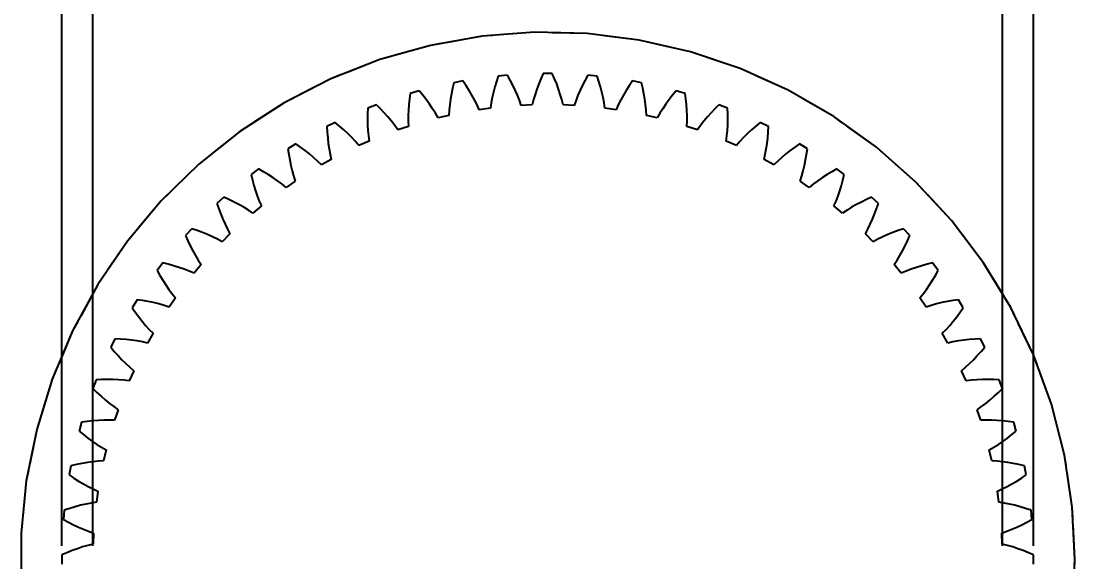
# Model space of a CAD drawing. Header units: millimetres. Extents: x -20 to 116, y -41 to 51.
# Drawn here: x -19.1 to 19.12, y -0.08 to 19.53 of the extents above; entities that cross this region are included whole.
import ezdxf

# ---------------------------------------------------------------- set-up
doc = ezdxf.new("R2010")
doc.units = ezdxf.units.MM
doc.linetypes.add('DASHED', pattern=[1.524, 1.27, -0.254])
for name, color, linetype in [('DIMS', 3, 'CONTINUOUS'), ('HIDDEN', 8, 'DASHED'), ('VISIBLE', 7, 'CONTINUOUS')]:
    doc.layers.add(name, color=color, linetype=linetype)
doc.styles.add('OpenSansCondensed-Light', font='OpenSansCondensed-Light.ttf')
doc.dimstyles.new('EZDXF', dxfattribs={"dimtxt": 0.25, "dimasz": 0.175, "dimexe": 0.375, "dimexo": 0.125, "dimgap": 0.1, "dimtad": 1, "dimlfac": 100, "dimzin": 12, "dimdsep": 46, "dimtxsty": 'OpenSansCondensed-Light', "dimblk": 'ARCHTICK', "dimcen": 2.5, "dimazin": 3, "dimtfac": 0.5, "dimtmove": 2, "dimatfit": 3})

# ---------------------------------------------------------------- blocks, each defined once
blk = doc.blocks.new('_ARCHTICK')
at = {"color": 0, "linetype": 'BYBLOCK', "const_width": 0.15}
blk.add_lwpolyline([(-0.5, -0.5), (0.5, 0.5)], dxfattribs=at)

msp = doc.modelspace()

# ---------------------------------------------------------------- linework, layer by layer
at = {"layer": 'HIDDEN'}
for points in [[(19.125, 0), (19.02996, 1.90424), (18.7458, 3.78954), (18.27533, 5.63719), (17.62323, 7.42882), (16.79599, 9.14661), (15.80182, 10.7735), (14.6506, 12.29331), (13.35378, 13.69095), (11.92424, 14.95253), (10.3762, 16.0655), (8.72503, 17.0188), (6.98715, 17.80296), (5.17982, 18.41019), (3.32102, 18.83445), (1.42921, 19.07152), (-0.4768, 19.11906), (-2.37807, 18.97657), (-4.25571, 18.6455), (-6.09106, 18.12911), (-7.86587, 17.43255), (-9.5625, 16.56274), (-11.1641, 15.52831), (-12.65474, 14.33957), (-14.01962, 13.0083), (-15.24516, 11.54776), (-16.31919, 9.97245), (-17.23103, 8.29803), (-17.97162, 6.54114), (-18.5336, 4.71924), (-18.91139, 2.85043), (-19.10123, 0.9533), (-19.10123, -0.9533)], [(-0.16799, 17.6242), (-0.25049, 17.4357)], [(0.16799, 17.6242), (-0.16799, 17.6242)], [(0.25049, 17.4357), (0.16799, 17.6242)], [(-3.40357, 17.29325), (-3.45003, 17.0928)], [(-3.07331, 17.35498), (-3.40357, 17.29325)], [(-2.95757, 17.18485), (-3.07331, 17.35498)], [(-1.85819, 17.33821), (-1.91656, 17.1432)], [(-1.79343, 17.53352), (-1.85819, 17.33821)], [(-1.45888, 17.56452), (-1.79343, 17.53352)], [(-1.35934, 17.38444), (-1.45888, 17.56452)], [(-1.26613, 17.20347), (-1.35934, 17.38444)], [(-1.17954, 17.02168), (-1.26613, 17.20347)], [(-0.32661, 17.24691), (-0.39605, 17.0579)], [(-0.25049, 17.4357), (-0.32661, 17.24691)], [(0.32661, 17.24691), (0.25049, 17.4357)], [(0.39605, 17.0579), (0.32661, 17.24691)], [(1.26613, 17.20347), (1.17954, 17.02168)], [(1.35934, 17.38444), (1.26613, 17.20347)], [(1.45888, 17.56452), (1.35934, 17.38444)], [(1.79343, 17.53352), (1.45888, 17.56452)], [(1.85819, 17.33821), (1.79343, 17.53352)], [(1.91656, 17.1432), (1.85819, 17.33821)], [(3.07331, 17.35498), (2.95757, 17.18485)], [(3.40357, 17.29325), (3.07331, 17.35498)], [(3.45003, 17.0928), (3.40357, 17.29325)], [(-4.98467, 16.90543), (-5.01244, 16.70155)], [(-4.66151, 16.99738), (-4.98467, 16.90543)], [(-4.53058, 16.83865), (-4.66151, 16.99738)], [(-4.4057, 16.6779), (-4.53058, 16.83865)], [(-3.49016, 16.89323), (-3.52369, 16.69468)], [(-3.45003, 17.0928), (-3.49016, 16.89323)], [(-2.84806, 17.01326), (-2.95757, 17.18485)], [(-2.74507, 16.84023), (-2.84806, 17.01326)], [(-2.64899, 16.66579), (-2.74507, 16.84023)], [(-1.96827, 16.94859), (-2.01294, 16.75451)], [(-1.91656, 17.1432), (-1.96827, 16.94859)], [(-1.09996, 16.83911), (-1.17954, 17.02168)], [(-1.02791, 16.65581), (-1.09996, 16.83911)], [(-0.45845, 16.86877), (-0.51328, 16.6796)], [(-0.39605, 17.0579), (-0.45845, 16.86877)], [(0.45845, 16.86877), (0.39605, 17.0579)], [(0.51328, 16.6796), (0.45845, 16.86877)], [(1.09996, 16.83911), (1.02791, 16.65581)], [(1.17954, 17.02168), (1.09996, 16.83911)], [(1.96827, 16.94859), (1.91656, 17.1432)], [(2.01294, 16.75451), (1.96827, 16.94859)], [(2.74507, 16.84023), (2.64899, 16.66579)], [(2.84806, 17.01326), (2.74507, 16.84023)], [(2.95757, 17.18485), (2.84806, 17.01326)], [(3.49016, 16.89323), (3.45003, 17.0928)], [(3.52369, 16.69468), (3.49016, 16.89323)], [(4.53058, 16.83865), (4.4057, 16.6779)], [(4.66151, 16.99738), (4.53058, 16.83865)], [(4.98467, 16.90543), (4.66151, 16.99738)], [(5.01244, 16.70155), (4.98467, 16.90543)], [(-6.20995, 16.49476), (-6.52324, 16.37339)], [(-6.06492, 16.3488), (-6.20995, 16.49476)], [(-5.03398, 16.49914), (-5.04905, 16.29834)], [(-5.01244, 16.70155), (-5.03398, 16.49914)], [(-4.28718, 16.51511), (-4.4057, 16.6779)], [(-4.17541, 16.35028), (-4.28718, 16.51511)], [(-3.55027, 16.49731), (-3.56941, 16.30129)], [(-3.52369, 16.69468), (-3.55027, 16.49731)], [(-2.56033, 16.48992), (-2.64899, 16.66579)], [(-2.47982, 16.31259), (-2.56033, 16.48992)], [(-2.05009, 16.56109), (-2.07899, 16.3685)], [(-2.01294, 16.75451), (-2.05009, 16.56109)], [(-0.96411, 16.47181), (-1.02791, 16.65581)], [(-0.55983, 16.4905), (-0.96411, 16.47181)], [(-0.51328, 16.6796), (-0.55983, 16.4905)], [(0.55983, 16.4905), (0.51328, 16.6796)], [(0.96411, 16.47181), (0.55983, 16.4905)], [(1.02791, 16.65581), (0.96411, 16.47181)], [(2.05009, 16.56109), (2.01294, 16.75451)], [(2.07899, 16.3685), (2.05009, 16.56109)], [(2.56033, 16.48992), (2.47982, 16.31259)], [(2.64899, 16.66579), (2.56033, 16.48992)], [(3.55027, 16.49731), (3.52369, 16.69468)], [(3.56941, 16.30129), (3.55027, 16.49731)], [(4.28718, 16.51511), (4.17541, 16.35028)], [(4.4057, 16.6779), (4.28718, 16.51511)], [(5.03398, 16.49914), (5.01244, 16.70155)], [(5.04905, 16.29834), (5.03398, 16.49914)], [(6.20995, 16.49476), (6.06492, 16.3488)], [(6.52324, 16.37339), (6.20995, 16.49476)], [(-6.53208, 16.16782), (-6.53486, 15.96428)], [(-6.52324, 16.37339), (-6.53208, 16.16782)], [(-5.92575, 16.20025), (-6.06492, 16.3488)], [(-5.79272, 16.04909), (-5.92575, 16.20025)], [(-5.0573, 16.09936), (-5.05827, 15.90241)], [(-5.04905, 16.29834), (-5.0573, 16.09936)], [(-4.07091, 16.18334), (-4.17541, 16.35028)], [(-3.97438, 16.01419), (-4.07091, 16.18334)], [(-3.58042, 16.10685), (-3.97438, 16.01419)], [(-3.56941, 16.30129), (-3.58042, 16.10685)], [(-2.07899, 16.3685), (-2.47982, 16.31259)], [(2.47982, 16.31259), (2.07899, 16.3685)], [(3.58042, 16.10685), (3.56941, 16.30129)], [(3.97438, 16.01419), (3.58042, 16.10685)], [(4.07091, 16.18334), (3.97438, 16.01419)], [(4.17541, 16.35028), (4.07091, 16.18334)], [(5.0573, 16.09936), (5.04905, 16.29834)], [(5.05827, 15.90241), (5.0573, 16.09936)], [(5.92575, 16.20025), (5.79272, 16.04909)], [(6.06492, 16.3488), (5.92575, 16.20025)], [(6.53208, 16.16782), (6.52324, 16.37339)], [(6.53486, 15.96428), (6.53208, 16.16782)], [(-7.7054, 15.85142), (-8.00616, 15.70166)], [(-8.00616, 15.70166), (-7.99599, 15.49615)], [(-7.54753, 15.71945), (-7.7054, 15.85142)], [(-7.39524, 15.58438), (-7.54753, 15.71945)], [(-6.53486, 15.96428), (-6.53134, 15.76295)], [(-6.53134, 15.76295), (-6.52119, 15.56405)], [(-5.66622, 15.89527), (-5.79272, 16.04909)], [(-5.54675, 15.73869), (-5.66622, 15.89527)], [(-5.43503, 15.57917), (-5.54675, 15.73869)], [(-5.0513, 15.70778), (-5.43503, 15.57917)], [(-5.05827, 15.90241), (-5.0513, 15.70778)], [(5.0513, 15.70778), (5.05827, 15.90241)], [(5.43503, 15.57917), (5.0513, 15.70778)], [(5.54675, 15.73869), (5.43503, 15.57917)], [(5.66622, 15.89527), (5.54675, 15.73869)], [(5.79272, 16.04909), (5.66622, 15.89527)], [(6.52119, 15.56405), (6.53134, 15.76295)], [(6.53134, 15.76295), (6.53486, 15.96428)], [(7.54753, 15.71945), (7.39524, 15.58438)], [(7.7054, 15.85142), (7.54753, 15.71945)], [(8.00616, 15.70166), (7.7054, 15.85142)], [(7.99599, 15.49615), (8.00616, 15.70166)], [(-7.99599, 15.49615), (-7.97998, 15.29322)], [(-7.97998, 15.29322), (-7.9579, 15.09307)], [(-7.24883, 15.44615), (-7.39524, 15.58438)], [(-7.10867, 15.30465), (-7.24883, 15.44615)], [(-6.97527, 15.15976), (-7.10867, 15.30465)], [(-6.52119, 15.56405), (-6.50399, 15.36785)], [(-6.50399, 15.36785), (-6.47908, 15.1747)], [(6.47908, 15.1747), (6.50399, 15.36785)], [(6.50399, 15.36785), (6.52119, 15.56405)], [(7.10867, 15.30465), (6.97527, 15.15976)], [(7.24883, 15.44615), (7.10867, 15.30465)], [(7.39524, 15.58438), (7.24883, 15.44615)], [(7.9579, 15.09307), (7.97998, 15.29322)], [(7.97998, 15.29322), (7.99599, 15.49615)], [(-9.13511, 15.07283), (-9.42078, 14.89596)], [(-8.96574, 14.956), (-9.13511, 15.07283)], [(-8.80164, 14.83555), (-8.96574, 14.956)], [(-7.9579, 15.09307), (-7.92944, 14.89596)], [(-6.84931, 15.01123), (-6.97527, 15.15976)], [(-6.47908, 15.1747), (-6.84931, 15.01123)], [(6.84931, 15.01123), (6.47908, 15.1747)], [(6.97527, 15.15976), (6.84931, 15.01123)], [(7.92944, 14.89596), (7.9579, 15.09307)], [(8.96574, 14.956), (8.80164, 14.83555)], [(9.13511, 15.07283), (8.96574, 14.956)], [(9.42078, 14.89596), (9.13511, 15.07283)], [(-9.42078, 14.89596), (-9.39169, 14.69226)], [(-9.39169, 14.69226), (-9.35702, 14.49168)], [(-8.6431, 14.71142), (-8.80164, 14.83555)], [(-8.49049, 14.58346), (-8.6431, 14.71142)], [(-8.34428, 14.45149), (-8.49049, 14.58346)], [(-7.92944, 14.89596), (-7.89421, 14.70218)], [(-7.89421, 14.70218), (-7.85159, 14.51215)], [(7.85159, 14.51215), (7.89421, 14.70218)], [(7.89421, 14.70218), (7.92944, 14.89596)], [(8.49049, 14.58346), (8.34428, 14.45149)], [(8.6431, 14.71142), (8.49049, 14.58346)], [(8.80164, 14.83555), (8.6431, 14.71142)], [(9.35702, 14.49168), (9.39169, 14.69226)], [(9.39169, 14.69226), (9.42078, 14.89596)], [(-10.48689, 14.16565), (-10.75501, 13.96318)], [(-10.30746, 14.06495), (-10.48689, 14.16565)], [(-9.35702, 14.49168), (-9.31656, 14.29443)], [(-9.31656, 14.29443), (-9.27004, 14.10078)], [(-8.20515, 14.31522), (-8.34428, 14.45149)], [(-7.85159, 14.51215), (-8.20515, 14.31522)], [(8.20515, 14.31522), (7.85159, 14.51215)], [(8.34428, 14.45149), (8.20515, 14.31522)], [(9.27004, 14.10078), (9.31656, 14.29443)], [(9.31656, 14.29443), (9.35702, 14.49168)], [(10.48689, 14.16565), (10.30746, 14.06495)], [(10.75501, 13.96318), (10.48689, 14.16565)], [(-10.75501, 13.96318), (-10.70725, 13.76303)], [(-10.70725, 13.76303), (-10.65423, 13.5665)], [(-10.13294, 13.96016), (-10.30746, 14.06495)], [(-9.96362, 13.85118), (-10.13294, 13.96016)], [(-9.79986, 13.73785), (-9.96362, 13.85118)], [(-9.27004, 14.10078), (-9.21708, 13.91108)], [(-9.21708, 13.91108), (-9.15711, 13.72579)], [(9.15711, 13.72579), (9.21708, 13.91108)], [(9.21708, 13.91108), (9.27004, 14.10078)], [(9.96362, 13.85118), (9.79986, 13.73785)], [(10.13294, 13.96016), (9.96362, 13.85118)], [(10.30746, 14.06495), (10.13294, 13.96016)], [(10.65423, 13.5665), (10.70725, 13.76303)], [(10.70725, 13.76303), (10.75501, 13.96318)], [(-10.65423, 13.5665), (-10.59574, 13.37382)], [(-9.6421, 13.61993), (-9.79986, 13.73785)], [(-9.49099, 13.49708), (-9.6421, 13.61993)], [(-9.15711, 13.72579), (-9.49099, 13.49708)], [(9.49099, 13.49708), (9.15711, 13.72579)], [(9.6421, 13.61993), (9.49099, 13.49708)], [(9.79986, 13.73785), (9.6421, 13.61993)], [(10.59574, 13.37382), (10.65423, 13.5665)], [(-11.7492, 13.13762), (-11.99749, 12.91126)], [(-11.56124, 13.05389), (-11.7492, 13.13762)], [(-11.3778, 12.96565), (-11.56124, 13.05389)], [(-10.59574, 13.37382), (-10.53155, 13.18529)], [(-10.53155, 13.18529), (-10.46131, 13.00129)], [(-10.46131, 13.00129), (-10.3845, 12.82233)], [(10.3845, 12.82233), (10.46131, 13.00129)], [(10.46131, 13.00129), (10.53155, 13.18529)], [(10.53155, 13.18529), (10.59574, 13.37382)], [(11.56124, 13.05389), (11.3778, 12.96565)], [(11.7492, 13.13762), (11.56124, 13.05389)], [(11.99749, 12.91126), (11.7492, 13.13762)], [(-11.99749, 12.91126), (-11.93147, 12.71638)], [(-11.93147, 12.71638), (-11.86054, 12.52558)], [(-11.19915, 12.87276), (-11.3778, 12.96565)], [(-11.02562, 12.77503), (-11.19915, 12.87276)], [(-10.85766, 12.67217), (-11.02562, 12.77503)], [(-10.69586, 12.56378), (-10.85766, 12.67217)], [(-10.3845, 12.82233), (-10.69586, 12.56378)], [(10.69586, 12.56378), (10.3845, 12.82233)], [(10.85766, 12.67217), (10.69586, 12.56378)], [(11.02562, 12.77503), (10.85766, 12.67217)], [(11.19915, 12.87276), (11.02562, 12.77503)], [(11.3778, 12.96565), (11.19915, 12.87276)], [(11.86054, 12.52558), (11.93147, 12.71638)], [(11.93147, 12.71638), (11.99749, 12.91126)], [(-11.86054, 12.52558), (-11.78452, 12.33912)], [(-11.78452, 12.33912), (-11.70321, 12.15732)], [(11.70321, 12.15732), (11.78452, 12.33912)], [(11.78452, 12.33912), (11.86054, 12.52558)], [(-12.91126, 11.99749), (-13.13762, 11.7492)], [(-12.71638, 11.93147), (-12.91126, 11.99749)], [(-12.52558, 11.86054), (-12.71638, 11.93147)], [(-12.33912, 11.78452), (-12.52558, 11.86054)], [(-11.70321, 12.15732), (-11.61629, 11.98058)], [(-11.61629, 11.98058), (-11.5233, 11.80947)], [(11.5233, 11.80947), (11.61629, 11.98058)], [(11.61629, 11.98058), (11.70321, 12.15732)], [(12.52558, 11.86054), (12.33912, 11.78452)], [(12.71638, 11.93147), (12.52558, 11.86054)], [(12.91126, 11.99749), (12.71638, 11.93147)], [(13.13762, 11.7492), (12.91126, 11.99749)], [(-13.13762, 11.7492), (-13.05389, 11.56124)], [(-13.05389, 11.56124), (-12.96565, 11.3778)], [(-12.15732, 11.70321), (-12.33912, 11.78452)], [(-11.98058, 11.61629), (-12.15732, 11.70321)], [(-11.80947, 11.5233), (-11.98058, 11.61629)], [(-11.5233, 11.80947), (-11.80947, 11.5233)], [(11.80947, 11.5233), (11.5233, 11.80947)], [(11.98058, 11.61629), (11.80947, 11.5233)], [(12.15732, 11.70321), (11.98058, 11.61629)], [(12.33912, 11.78452), (12.15732, 11.70321)], [(12.96565, 11.3778), (13.05389, 11.56124)], [(13.05389, 11.56124), (13.13762, 11.7492)], [(-12.96565, 11.3778), (-12.87276, 11.19915)], [(-12.87276, 11.19915), (-12.77503, 11.02562)], [(12.77503, 11.02562), (12.87276, 11.19915)], [(12.87276, 11.19915), (12.96565, 11.3778)], [(-13.96318, 10.75501), (-14.16565, 10.48689)], [(-13.76303, 10.70725), (-13.96318, 10.75501)], [(-13.5665, 10.65423), (-13.76303, 10.70725)], [(-12.77503, 11.02562), (-12.67217, 10.85766)], [(-12.67217, 10.85766), (-12.56378, 10.69586)], [(12.56378, 10.69586), (12.67217, 10.85766)], [(12.67217, 10.85766), (12.77503, 11.02562)], [(13.76303, 10.70725), (13.5665, 10.65423)], [(13.96318, 10.75501), (13.76303, 10.70725)], [(14.16565, 10.48689), (13.96318, 10.75501)], [(-14.16565, 10.48689), (-14.06495, 10.30746)], [(-13.37382, 10.59574), (-13.5665, 10.65423)], [(-13.18529, 10.53155), (-13.37382, 10.59574)], [(-13.00129, 10.46131), (-13.18529, 10.53155)], [(-12.82233, 10.3845), (-13.00129, 10.46131)], [(-12.56378, 10.69586), (-12.82233, 10.3845)], [(12.82233, 10.3845), (12.56378, 10.69586)], [(13.00129, 10.46131), (12.82233, 10.3845)], [(13.18529, 10.53155), (13.00129, 10.46131)], [(13.37382, 10.59574), (13.18529, 10.53155)], [(13.5665, 10.65423), (13.37382, 10.59574)], [(14.06495, 10.30746), (14.16565, 10.48689)], [(-14.06495, 10.30746), (-13.96016, 10.13294)], [(-13.96016, 10.13294), (-13.85118, 9.96362)], [(-13.85118, 9.96362), (-13.73785, 9.79986)], [(13.73785, 9.79986), (13.85118, 9.96362)], [(13.85118, 9.96362), (13.96016, 10.13294)], [(13.96016, 10.13294), (14.06495, 10.30746)], [(-13.73785, 9.79986), (-13.61993, 9.6421)], [(-13.61993, 9.6421), (-13.49708, 9.49099)], [(13.49708, 9.49099), (13.61993, 9.6421)], [(13.61993, 9.6421), (13.73785, 9.79986)], [(-14.89596, 9.42078), (-15.07283, 9.13511)], [(-14.69226, 9.39169), (-14.89596, 9.42078)], [(-14.49168, 9.35702), (-14.69226, 9.39169)], [(-14.29443, 9.31656), (-14.49168, 9.35702)], [(-14.10078, 9.27004), (-14.29443, 9.31656)], [(-13.91108, 9.21708), (-14.10078, 9.27004)], [(-13.72579, 9.15711), (-13.91108, 9.21708)], [(-13.49708, 9.49099), (-13.72579, 9.15711)], [(13.72579, 9.15711), (13.49708, 9.49099)], [(13.91108, 9.21708), (13.72579, 9.15711)], [(14.10078, 9.27004), (13.91108, 9.21708)], [(14.29443, 9.31656), (14.10078, 9.27004)], [(14.49168, 9.35702), (14.29443, 9.31656)], [(14.69226, 9.39169), (14.49168, 9.35702)], [(14.89596, 9.42078), (14.69226, 9.39169)], [(15.07283, 9.13511), (14.89596, 9.42078)], [(-15.07283, 9.13511), (-14.956, 8.96574)], [(-14.956, 8.96574), (-14.83555, 8.80164)], [(-14.83555, 8.80164), (-14.71142, 8.6431)], [(14.71142, 8.6431), (14.83555, 8.80164)], [(14.83555, 8.80164), (14.956, 8.96574)], [(14.956, 8.96574), (15.07283, 9.13511)], [(-14.71142, 8.6431), (-14.58346, 8.49049)], [(-14.58346, 8.49049), (-14.45149, 8.34428)], [(14.45149, 8.34428), (14.58346, 8.49049)], [(14.58346, 8.49049), (14.71142, 8.6431)], [(-14.31522, 8.20515), (-14.51215, 7.85159)], [(-14.45149, 8.34428), (-14.31522, 8.20515)], [(14.31522, 8.20515), (14.45149, 8.34428)], [(14.51215, 7.85159), (14.31522, 8.20515)], [(-15.70166, 8.00616), (-15.85142, 7.7054)], [(-15.85142, 7.7054), (-15.71945, 7.54753)], [(-15.49615, 7.99599), (-15.70166, 8.00616)], [(-15.29322, 7.97998), (-15.49615, 7.99599)], [(-15.09307, 7.9579), (-15.29322, 7.97998)], [(-14.89596, 7.92944), (-15.09307, 7.9579)], [(-14.70218, 7.89421), (-14.89596, 7.92944)], [(-14.51215, 7.85159), (-14.70218, 7.89421)], [(14.70218, 7.89421), (14.51215, 7.85159)], [(14.89596, 7.92944), (14.70218, 7.89421)], [(15.09307, 7.9579), (14.89596, 7.92944)], [(15.29322, 7.97998), (15.09307, 7.9579)], [(15.49615, 7.99599), (15.29322, 7.97998)], [(15.70166, 8.00616), (15.49615, 7.99599)], [(15.85142, 7.7054), (15.70166, 8.00616)], [(15.71945, 7.54753), (15.85142, 7.7054)], [(-15.71945, 7.54753), (-15.58438, 7.39524)], [(-15.58438, 7.39524), (-15.44615, 7.24883)], [(15.44615, 7.24883), (15.58438, 7.39524)], [(15.58438, 7.39524), (15.71945, 7.54753)], [(-15.44615, 7.24883), (-15.30465, 7.10867)], [(-15.30465, 7.10867), (-15.15976, 6.97527)], [(-15.15976, 6.97527), (-15.01123, 6.84931)], [(15.01123, 6.84931), (15.15976, 6.97527)], [(15.15976, 6.97527), (15.30465, 7.10867)], [(15.30465, 7.10867), (15.44615, 7.24883)], [(-16.37339, 6.52324), (-16.49476, 6.20995)], [(-16.16782, 6.53208), (-16.37339, 6.52324)], [(-15.96428, 6.53486), (-16.16782, 6.53208)], [(-15.76295, 6.53134), (-15.96428, 6.53486)], [(-15.56405, 6.52119), (-15.76295, 6.53134)], [(-15.36785, 6.50399), (-15.56405, 6.52119)], [(-15.1747, 6.47908), (-15.36785, 6.50399)], [(-15.01123, 6.84931), (-15.1747, 6.47908)], [(15.1747, 6.47908), (15.01123, 6.84931)], [(15.36785, 6.50399), (15.1747, 6.47908)], [(15.56405, 6.52119), (15.36785, 6.50399)], [(15.76295, 6.53134), (15.56405, 6.52119)], [(15.96428, 6.53486), (15.76295, 6.53134)], [(16.16782, 6.53208), (15.96428, 6.53486)], [(16.37339, 6.52324), (16.16782, 6.53208)], [(16.49476, 6.20995), (16.37339, 6.52324)], [(-16.49476, 6.20995), (-16.3488, 6.06492)], [(16.3488, 6.06492), (16.49476, 6.20995)], [(-16.3488, 6.06492), (-16.20025, 5.92575)], [(-16.20025, 5.92575), (-16.04909, 5.79272)], [(-16.04909, 5.79272), (-15.89527, 5.66622)], [(15.89527, 5.66622), (16.04909, 5.79272)], [(16.04909, 5.79272), (16.20025, 5.92575)], [(16.20025, 5.92575), (16.3488, 6.06492)], [(-15.89527, 5.66622), (-15.73869, 5.54675)], [(-15.73869, 5.54675), (-15.57917, 5.43503)], [(-15.57917, 5.43503), (-15.70778, 5.0513)], [(15.57917, 5.43503), (15.73869, 5.54675)], [(15.70778, 5.0513), (15.57917, 5.43503)], [(15.73869, 5.54675), (15.89527, 5.66622)], [(-16.90543, 4.98467), (-16.99738, 4.66151)], [(-16.70155, 5.01244), (-16.90543, 4.98467)], [(-16.49914, 5.03398), (-16.70155, 5.01244)], [(-16.29834, 5.04905), (-16.49914, 5.03398)], [(-16.09936, 5.0573), (-16.29834, 5.04905)], [(-15.90241, 5.05827), (-16.09936, 5.0573)], [(-15.70778, 5.0513), (-15.90241, 5.05827)], [(15.90241, 5.05827), (15.70778, 5.0513)], [(16.09936, 5.0573), (15.90241, 5.05827)], [(16.29834, 5.04905), (16.09936, 5.0573)], [(16.49914, 5.03398), (16.29834, 5.04905)], [(16.70155, 5.01244), (16.49914, 5.03398)], [(16.90543, 4.98467), (16.70155, 5.01244)], [(16.99738, 4.66151), (16.90543, 4.98467)], [(-16.99738, 4.66151), (-16.83865, 4.53058)], [(16.83865, 4.53058), (16.99738, 4.66151)], [(-16.83865, 4.53058), (-16.6779, 4.4057)], [(-16.6779, 4.4057), (-16.51511, 4.28718)], [(-16.51511, 4.28718), (-16.35028, 4.17541)], [(16.35028, 4.17541), (16.51511, 4.28718)], [(16.51511, 4.28718), (16.6779, 4.4057)], [(16.6779, 4.4057), (16.83865, 4.53058)], [(-16.35028, 4.17541), (-16.18334, 4.07091)], [(-16.18334, 4.07091), (-16.01419, 3.97438)], [(-16.01419, 3.97438), (-16.10685, 3.58042)], [(16.01419, 3.97438), (16.18334, 4.07091)], [(16.10685, 3.58042), (16.01419, 3.97438)], [(16.18334, 4.07091), (16.35028, 4.17541)], [(-17.0928, 3.45003), (-17.29325, 3.40357)], [(-16.89323, 3.49016), (-17.0928, 3.45003)], [(-16.69468, 3.52369), (-16.89323, 3.49016)], [(-16.49731, 3.55027), (-16.69468, 3.52369)], [(-16.30129, 3.56941), (-16.49731, 3.55027)], [(-16.10685, 3.58042), (-16.30129, 3.56941)], [(16.30129, 3.56941), (16.10685, 3.58042)], [(16.49731, 3.55027), (16.30129, 3.56941)], [(16.69468, 3.52369), (16.49731, 3.55027)], [(16.89323, 3.49016), (16.69468, 3.52369)], [(17.0928, 3.45003), (16.89323, 3.49016)], [(17.29325, 3.40357), (17.0928, 3.45003)], [(-17.29325, 3.40357), (-17.35498, 3.07331)], [(-17.35498, 3.07331), (-17.18485, 2.95757)], [(17.18485, 2.95757), (17.35498, 3.07331)], [(17.35498, 3.07331), (17.29325, 3.40357)], [(-17.18485, 2.95757), (-17.01326, 2.84806)], [(-17.01326, 2.84806), (-16.84023, 2.74507)], [(-16.84023, 2.74507), (-16.66579, 2.64899)], [(16.66579, 2.64899), (16.84023, 2.74507)], [(16.84023, 2.74507), (17.01326, 2.84806)], [(17.01326, 2.84806), (17.18485, 2.95757)], [(-16.66579, 2.64899), (-16.48992, 2.56033)], [(-16.48992, 2.56033), (-16.31259, 2.47982)], [(-16.31259, 2.47982), (-16.3685, 2.07899)], [(16.31259, 2.47982), (16.48992, 2.56033)], [(16.3685, 2.07899), (16.31259, 2.47982)], [(16.48992, 2.56033), (16.66579, 2.64899)], [(-17.1432, 1.91656), (-17.33821, 1.85819)], [(-16.94859, 1.96827), (-17.1432, 1.91656)], [(-16.75451, 2.01294), (-16.94859, 1.96827)], [(-16.56109, 2.05009), (-16.75451, 2.01294)], [(-16.3685, 2.07899), (-16.56109, 2.05009)], [(16.56109, 2.05009), (16.3685, 2.07899)], [(16.75451, 2.01294), (16.56109, 2.05009)], [(16.94859, 1.96827), (16.75451, 2.01294)], [(17.1432, 1.91656), (16.94859, 1.96827)], [(17.33821, 1.85819), (17.1432, 1.91656)], [(-17.53352, 1.79343), (-17.56452, 1.45888)], [(-17.33821, 1.85819), (-17.53352, 1.79343)], [(17.53352, 1.79343), (17.33821, 1.85819)], [(17.56452, 1.45888), (17.53352, 1.79343)], [(-17.56452, 1.45888), (-17.38444, 1.35934)], [(-17.38444, 1.35934), (-17.20347, 1.26613)], [(-17.20347, 1.26613), (-17.02168, 1.17954)], [(-17.02168, 1.17954), (-16.83911, 1.09996)], [(16.83911, 1.09996), (17.02168, 1.17954)], [(17.02168, 1.17954), (17.20347, 1.26613)], [(17.20347, 1.26613), (17.38444, 1.35934)], [(17.38444, 1.35934), (17.56452, 1.45888)], [(-16.83911, 1.09996), (-16.65581, 1.02791)], [(-16.65581, 1.02791), (-16.47181, 0.96411)], [(-16.47181, 0.96411), (-16.4905, 0.55983)], [(16.47181, 0.96411), (16.65581, 1.02791)], [(16.4905, 0.55983), (16.47181, 0.96411)], [(16.65581, 1.02791), (16.83911, 1.09996)], [(-17.0579, 0.39605), (-17.24691, 0.32661)], [(-16.86877, 0.45845), (-17.0579, 0.39605)], [(-16.6796, 0.51328), (-16.86877, 0.45845)], [(-16.4905, 0.55983), (-16.6796, 0.51328)], [(16.6796, 0.51328), (16.4905, 0.55983)], [(16.86877, 0.45845), (16.6796, 0.51328)], [(17.0579, 0.39605), (16.86877, 0.45845)], [(17.24691, 0.32661), (17.0579, 0.39605)], [(-17.4357, 0.25049), (-17.6242, 0.16799)], [(-17.6242, 0.16799), (-17.6242, -0.16799)], [(-17.24691, 0.32661), (-17.4357, 0.25049)], [(17.4357, 0.25049), (17.24691, 0.32661)], [(17.6242, 0.16799), (17.4357, 0.25049)], [(17.6242, -0.16799), (17.6242, 0.16799)], [(19.02996, -1.90424), (19.125, 0)]]:
    msp.add_lwpolyline(points, dxfattribs=at)
at = {"layer": 'VISIBLE'}
for points in [[(19.125, 0), (19.02996, 1.90424), (18.7458, 3.78954), (18.27533, 5.63719), (17.62323, 7.42882), (16.79599, 9.14661), (15.80182, 10.7735), (14.6506, 12.29331), (13.35378, 13.69095), (11.92424, 14.95253), (10.3762, 16.0655), (8.72503, 17.0188), (6.98715, 17.80296), (5.17982, 18.41019), (3.32102, 18.83445), (1.42921, 19.07152), (-0.4768, 19.11906), (-2.37807, 18.97657), (-4.25571, 18.6455), (-6.09106, 18.12911), (-7.86587, 17.43255), (-9.5625, 16.56274), (-11.1641, 15.52831), (-12.65474, 14.33957), (-14.01962, 13.0083), (-15.24516, 11.54776), (-16.31919, 9.97245), (-17.23103, 8.29803), (-17.97162, 6.54114), (-18.5336, 4.71924), (-18.91139, 2.85043), (-19.10123, 0.9533), (-19.10123, -0.9533)], [(-0.16799, 17.6242), (-0.25049, 17.4357)], [(0.16799, 17.6242), (-0.16799, 17.6242)], [(0.25049, 17.4357), (0.16799, 17.6242)], [(-3.40357, 17.29325), (-3.45003, 17.0928)], [(-3.07331, 17.35498), (-3.40357, 17.29325)], [(-2.95757, 17.18485), (-3.07331, 17.35498)], [(-1.85819, 17.33821), (-1.91656, 17.1432)], [(-1.79343, 17.53352), (-1.85819, 17.33821)], [(-1.45888, 17.56452), (-1.79343, 17.53352)], [(-1.35934, 17.38444), (-1.45888, 17.56452)], [(-1.26613, 17.20347), (-1.35934, 17.38444)], [(-1.17954, 17.02168), (-1.26613, 17.20347)], [(-0.32661, 17.24691), (-0.39605, 17.0579)], [(-0.25049, 17.4357), (-0.32661, 17.24691)], [(0.32661, 17.24691), (0.25049, 17.4357)], [(0.39605, 17.0579), (0.32661, 17.24691)], [(1.26613, 17.20347), (1.17954, 17.02168)], [(1.35934, 17.38444), (1.26613, 17.20347)], [(1.45888, 17.56452), (1.35934, 17.38444)], [(1.79343, 17.53352), (1.45888, 17.56452)], [(1.85819, 17.33821), (1.79343, 17.53352)], [(1.91656, 17.1432), (1.85819, 17.33821)], [(3.07331, 17.35498), (2.95757, 17.18485)], [(3.40357, 17.29325), (3.07331, 17.35498)], [(3.45003, 17.0928), (3.40357, 17.29325)], [(-4.98467, 16.90543), (-5.01244, 16.70155)], [(-4.66151, 16.99738), (-4.98467, 16.90543)], [(-4.53058, 16.83865), (-4.66151, 16.99738)], [(-4.4057, 16.6779), (-4.53058, 16.83865)], [(-3.49016, 16.89323), (-3.52369, 16.69468)], [(-3.45003, 17.0928), (-3.49016, 16.89323)], [(-2.84806, 17.01326), (-2.95757, 17.18485)], [(-2.74507, 16.84023), (-2.84806, 17.01326)], [(-2.64899, 16.66579), (-2.74507, 16.84023)], [(-1.96827, 16.94859), (-2.01294, 16.75451)], [(-1.91656, 17.1432), (-1.96827, 16.94859)], [(-1.09996, 16.83911), (-1.17954, 17.02168)], [(-1.02791, 16.65581), (-1.09996, 16.83911)], [(-0.45845, 16.86877), (-0.51328, 16.6796)], [(-0.39605, 17.0579), (-0.45845, 16.86877)], [(0.45845, 16.86877), (0.39605, 17.0579)], [(0.51328, 16.6796), (0.45845, 16.86877)], [(1.09996, 16.83911), (1.02791, 16.65581)], [(1.17954, 17.02168), (1.09996, 16.83911)], [(1.96827, 16.94859), (1.91656, 17.1432)], [(2.01294, 16.75451), (1.96827, 16.94859)], [(2.74507, 16.84023), (2.64899, 16.66579)], [(2.84806, 17.01326), (2.74507, 16.84023)], [(2.95757, 17.18485), (2.84806, 17.01326)], [(3.49016, 16.89323), (3.45003, 17.0928)], [(3.52369, 16.69468), (3.49016, 16.89323)], [(4.53058, 16.83865), (4.4057, 16.6779)], [(4.66151, 16.99738), (4.53058, 16.83865)], [(4.98467, 16.90543), (4.66151, 16.99738)], [(5.01244, 16.70155), (4.98467, 16.90543)], [(-6.20995, 16.49476), (-6.52324, 16.37339)], [(-6.06492, 16.3488), (-6.20995, 16.49476)], [(-5.03398, 16.49914), (-5.04905, 16.29834)], [(-5.01244, 16.70155), (-5.03398, 16.49914)], [(-4.28718, 16.51511), (-4.4057, 16.6779)], [(-4.17541, 16.35028), (-4.28718, 16.51511)], [(-3.55027, 16.49731), (-3.56941, 16.30129)], [(-3.52369, 16.69468), (-3.55027, 16.49731)], [(-2.56033, 16.48992), (-2.64899, 16.66579)], [(-2.47982, 16.31259), (-2.56033, 16.48992)], [(-2.05009, 16.56109), (-2.07899, 16.3685)], [(-2.01294, 16.75451), (-2.05009, 16.56109)], [(-0.96411, 16.47181), (-1.02791, 16.65581)], [(-0.55983, 16.4905), (-0.96411, 16.47181)], [(-0.51328, 16.6796), (-0.55983, 16.4905)], [(0.55983, 16.4905), (0.51328, 16.6796)], [(0.96411, 16.47181), (0.55983, 16.4905)], [(1.02791, 16.65581), (0.96411, 16.47181)], [(2.05009, 16.56109), (2.01294, 16.75451)], [(2.07899, 16.3685), (2.05009, 16.56109)], [(2.56033, 16.48992), (2.47982, 16.31259)], [(2.64899, 16.66579), (2.56033, 16.48992)], [(3.55027, 16.49731), (3.52369, 16.69468)], [(3.56941, 16.30129), (3.55027, 16.49731)], [(4.28718, 16.51511), (4.17541, 16.35028)], [(4.4057, 16.6779), (4.28718, 16.51511)], [(5.03398, 16.49914), (5.01244, 16.70155)], [(5.04905, 16.29834), (5.03398, 16.49914)], [(6.20995, 16.49476), (6.06492, 16.3488)], [(6.52324, 16.37339), (6.20995, 16.49476)], [(-6.53208, 16.16782), (-6.53486, 15.96428)], [(-6.52324, 16.37339), (-6.53208, 16.16782)], [(-5.92575, 16.20025), (-6.06492, 16.3488)], [(-5.79272, 16.04909), (-5.92575, 16.20025)], [(-5.0573, 16.09936), (-5.05827, 15.90241)], [(-5.04905, 16.29834), (-5.0573, 16.09936)], [(-4.07091, 16.18334), (-4.17541, 16.35028)], [(-3.97438, 16.01419), (-4.07091, 16.18334)], [(-3.58042, 16.10685), (-3.97438, 16.01419)], [(-3.56941, 16.30129), (-3.58042, 16.10685)], [(-2.07899, 16.3685), (-2.47982, 16.31259)], [(2.47982, 16.31259), (2.07899, 16.3685)], [(3.58042, 16.10685), (3.56941, 16.30129)], [(3.97438, 16.01419), (3.58042, 16.10685)], [(4.07091, 16.18334), (3.97438, 16.01419)], [(4.17541, 16.35028), (4.07091, 16.18334)], [(5.0573, 16.09936), (5.04905, 16.29834)], [(5.05827, 15.90241), (5.0573, 16.09936)], [(5.92575, 16.20025), (5.79272, 16.04909)], [(6.06492, 16.3488), (5.92575, 16.20025)], [(6.53208, 16.16782), (6.52324, 16.37339)], [(6.53486, 15.96428), (6.53208, 16.16782)], [(-7.7054, 15.85142), (-8.00616, 15.70166)], [(-8.00616, 15.70166), (-7.99599, 15.49615)], [(-7.54753, 15.71945), (-7.7054, 15.85142)], [(-7.39524, 15.58438), (-7.54753, 15.71945)], [(-6.53486, 15.96428), (-6.53134, 15.76295)], [(-6.53134, 15.76295), (-6.52119, 15.56405)], [(-5.66622, 15.89527), (-5.79272, 16.04909)], [(-5.54675, 15.73869), (-5.66622, 15.89527)], [(-5.43503, 15.57917), (-5.54675, 15.73869)], [(-5.0513, 15.70778), (-5.43503, 15.57917)], [(-5.05827, 15.90241), (-5.0513, 15.70778)], [(5.0513, 15.70778), (5.05827, 15.90241)], [(5.43503, 15.57917), (5.0513, 15.70778)], [(5.54675, 15.73869), (5.43503, 15.57917)], [(5.66622, 15.89527), (5.54675, 15.73869)], [(5.79272, 16.04909), (5.66622, 15.89527)], [(6.52119, 15.56405), (6.53134, 15.76295)], [(6.53134, 15.76295), (6.53486, 15.96428)], [(7.54753, 15.71945), (7.39524, 15.58438)], [(7.7054, 15.85142), (7.54753, 15.71945)], [(8.00616, 15.70166), (7.7054, 15.85142)], [(7.99599, 15.49615), (8.00616, 15.70166)], [(-7.99599, 15.49615), (-7.97998, 15.29322)], [(-7.97998, 15.29322), (-7.9579, 15.09307)], [(-7.24883, 15.44615), (-7.39524, 15.58438)], [(-7.10867, 15.30465), (-7.24883, 15.44615)], [(-6.97527, 15.15976), (-7.10867, 15.30465)], [(-6.52119, 15.56405), (-6.50399, 15.36785)], [(-6.50399, 15.36785), (-6.47908, 15.1747)], [(6.47908, 15.1747), (6.50399, 15.36785)], [(6.50399, 15.36785), (6.52119, 15.56405)], [(7.10867, 15.30465), (6.97527, 15.15976)], [(7.24883, 15.44615), (7.10867, 15.30465)], [(7.39524, 15.58438), (7.24883, 15.44615)], [(7.9579, 15.09307), (7.97998, 15.29322)], [(7.97998, 15.29322), (7.99599, 15.49615)], [(-9.13511, 15.07283), (-9.42078, 14.89596)], [(-8.96574, 14.956), (-9.13511, 15.07283)], [(-8.80164, 14.83555), (-8.96574, 14.956)], [(-7.9579, 15.09307), (-7.92944, 14.89596)], [(-6.84931, 15.01123), (-6.97527, 15.15976)], [(-6.47908, 15.1747), (-6.84931, 15.01123)], [(6.84931, 15.01123), (6.47908, 15.1747)], [(6.97527, 15.15976), (6.84931, 15.01123)], [(7.92944, 14.89596), (7.9579, 15.09307)], [(8.96574, 14.956), (8.80164, 14.83555)], [(9.13511, 15.07283), (8.96574, 14.956)], [(9.42078, 14.89596), (9.13511, 15.07283)], [(-9.42078, 14.89596), (-9.39169, 14.69226)], [(-9.39169, 14.69226), (-9.35702, 14.49168)], [(-8.6431, 14.71142), (-8.80164, 14.83555)], [(-8.49049, 14.58346), (-8.6431, 14.71142)], [(-8.34428, 14.45149), (-8.49049, 14.58346)], [(-7.92944, 14.89596), (-7.89421, 14.70218)], [(-7.89421, 14.70218), (-7.85159, 14.51215)], [(7.85159, 14.51215), (7.89421, 14.70218)], [(7.89421, 14.70218), (7.92944, 14.89596)], [(8.49049, 14.58346), (8.34428, 14.45149)], [(8.6431, 14.71142), (8.49049, 14.58346)], [(8.80164, 14.83555), (8.6431, 14.71142)], [(9.35702, 14.49168), (9.39169, 14.69226)], [(9.39169, 14.69226), (9.42078, 14.89596)], [(-10.48689, 14.16565), (-10.75501, 13.96318)], [(-10.30746, 14.06495), (-10.48689, 14.16565)], [(-9.35702, 14.49168), (-9.31656, 14.29443)], [(-9.31656, 14.29443), (-9.27004, 14.10078)], [(-8.20515, 14.31522), (-8.34428, 14.45149)], [(-7.85159, 14.51215), (-8.20515, 14.31522)], [(8.20515, 14.31522), (7.85159, 14.51215)], [(8.34428, 14.45149), (8.20515, 14.31522)], [(9.27004, 14.10078), (9.31656, 14.29443)], [(9.31656, 14.29443), (9.35702, 14.49168)], [(10.48689, 14.16565), (10.30746, 14.06495)], [(10.75501, 13.96318), (10.48689, 14.16565)], [(-10.75501, 13.96318), (-10.70725, 13.76303)], [(-10.70725, 13.76303), (-10.65423, 13.5665)], [(-10.13294, 13.96016), (-10.30746, 14.06495)], [(-9.96362, 13.85118), (-10.13294, 13.96016)], [(-9.79986, 13.73785), (-9.96362, 13.85118)], [(-9.27004, 14.10078), (-9.21708, 13.91108)], [(-9.21708, 13.91108), (-9.15711, 13.72579)], [(9.15711, 13.72579), (9.21708, 13.91108)], [(9.21708, 13.91108), (9.27004, 14.10078)], [(9.96362, 13.85118), (9.79986, 13.73785)], [(10.13294, 13.96016), (9.96362, 13.85118)], [(10.30746, 14.06495), (10.13294, 13.96016)], [(10.65423, 13.5665), (10.70725, 13.76303)], [(10.70725, 13.76303), (10.75501, 13.96318)], [(-10.65423, 13.5665), (-10.59574, 13.37382)], [(-9.6421, 13.61993), (-9.79986, 13.73785)], [(-9.49099, 13.49708), (-9.6421, 13.61993)], [(-9.15711, 13.72579), (-9.49099, 13.49708)], [(9.49099, 13.49708), (9.15711, 13.72579)], [(9.6421, 13.61993), (9.49099, 13.49708)], [(9.79986, 13.73785), (9.6421, 13.61993)], [(10.59574, 13.37382), (10.65423, 13.5665)], [(-11.7492, 13.13762), (-11.99749, 12.91126)], [(-11.56124, 13.05389), (-11.7492, 13.13762)], [(-11.3778, 12.96565), (-11.56124, 13.05389)], [(-10.59574, 13.37382), (-10.53155, 13.18529)], [(-10.53155, 13.18529), (-10.46131, 13.00129)], [(-10.46131, 13.00129), (-10.3845, 12.82233)], [(10.3845, 12.82233), (10.46131, 13.00129)], [(10.46131, 13.00129), (10.53155, 13.18529)], [(10.53155, 13.18529), (10.59574, 13.37382)], [(11.56124, 13.05389), (11.3778, 12.96565)], [(11.7492, 13.13762), (11.56124, 13.05389)], [(11.99749, 12.91126), (11.7492, 13.13762)], [(-11.99749, 12.91126), (-11.93147, 12.71638)], [(-11.93147, 12.71638), (-11.86054, 12.52558)], [(-11.19915, 12.87276), (-11.3778, 12.96565)], [(-11.02562, 12.77503), (-11.19915, 12.87276)], [(-10.85766, 12.67217), (-11.02562, 12.77503)], [(-10.69586, 12.56378), (-10.85766, 12.67217)], [(-10.3845, 12.82233), (-10.69586, 12.56378)], [(10.69586, 12.56378), (10.3845, 12.82233)], [(10.85766, 12.67217), (10.69586, 12.56378)], [(11.02562, 12.77503), (10.85766, 12.67217)], [(11.19915, 12.87276), (11.02562, 12.77503)], [(11.3778, 12.96565), (11.19915, 12.87276)], [(11.86054, 12.52558), (11.93147, 12.71638)], [(11.93147, 12.71638), (11.99749, 12.91126)], [(-11.86054, 12.52558), (-11.78452, 12.33912)], [(-11.78452, 12.33912), (-11.70321, 12.15732)], [(11.70321, 12.15732), (11.78452, 12.33912)], [(11.78452, 12.33912), (11.86054, 12.52558)], [(-12.91126, 11.99749), (-13.13762, 11.7492)], [(-12.71638, 11.93147), (-12.91126, 11.99749)], [(-12.52558, 11.86054), (-12.71638, 11.93147)], [(-12.33912, 11.78452), (-12.52558, 11.86054)], [(-11.70321, 12.15732), (-11.61629, 11.98058)], [(-11.61629, 11.98058), (-11.5233, 11.80947)], [(11.5233, 11.80947), (11.61629, 11.98058)], [(11.61629, 11.98058), (11.70321, 12.15732)], [(12.52558, 11.86054), (12.33912, 11.78452)], [(12.71638, 11.93147), (12.52558, 11.86054)], [(12.91126, 11.99749), (12.71638, 11.93147)], [(13.13762, 11.7492), (12.91126, 11.99749)], [(-13.13762, 11.7492), (-13.05389, 11.56124)], [(-13.05389, 11.56124), (-12.96565, 11.3778)], [(-12.15732, 11.70321), (-12.33912, 11.78452)], [(-11.98058, 11.61629), (-12.15732, 11.70321)], [(-11.80947, 11.5233), (-11.98058, 11.61629)], [(-11.5233, 11.80947), (-11.80947, 11.5233)], [(11.80947, 11.5233), (11.5233, 11.80947)], [(11.98058, 11.61629), (11.80947, 11.5233)], [(12.15732, 11.70321), (11.98058, 11.61629)], [(12.33912, 11.78452), (12.15732, 11.70321)], [(12.96565, 11.3778), (13.05389, 11.56124)], [(13.05389, 11.56124), (13.13762, 11.7492)], [(-12.96565, 11.3778), (-12.87276, 11.19915)], [(-12.87276, 11.19915), (-12.77503, 11.02562)], [(12.77503, 11.02562), (12.87276, 11.19915)], [(12.87276, 11.19915), (12.96565, 11.3778)], [(-13.96318, 10.75501), (-14.16565, 10.48689)], [(-13.76303, 10.70725), (-13.96318, 10.75501)], [(-13.5665, 10.65423), (-13.76303, 10.70725)], [(-12.77503, 11.02562), (-12.67217, 10.85766)], [(-12.67217, 10.85766), (-12.56378, 10.69586)], [(12.56378, 10.69586), (12.67217, 10.85766)], [(12.67217, 10.85766), (12.77503, 11.02562)], [(13.76303, 10.70725), (13.5665, 10.65423)], [(13.96318, 10.75501), (13.76303, 10.70725)], [(14.16565, 10.48689), (13.96318, 10.75501)], [(-14.16565, 10.48689), (-14.06495, 10.30746)], [(-13.37382, 10.59574), (-13.5665, 10.65423)], [(-13.18529, 10.53155), (-13.37382, 10.59574)], [(-13.00129, 10.46131), (-13.18529, 10.53155)], [(-12.82233, 10.3845), (-13.00129, 10.46131)], [(-12.56378, 10.69586), (-12.82233, 10.3845)], [(12.82233, 10.3845), (12.56378, 10.69586)], [(13.00129, 10.46131), (12.82233, 10.3845)], [(13.18529, 10.53155), (13.00129, 10.46131)], [(13.37382, 10.59574), (13.18529, 10.53155)], [(13.5665, 10.65423), (13.37382, 10.59574)], [(14.06495, 10.30746), (14.16565, 10.48689)], [(-14.06495, 10.30746), (-13.96016, 10.13294)], [(-13.96016, 10.13294), (-13.85118, 9.96362)], [(-13.85118, 9.96362), (-13.73785, 9.79986)], [(13.73785, 9.79986), (13.85118, 9.96362)], [(13.85118, 9.96362), (13.96016, 10.13294)], [(13.96016, 10.13294), (14.06495, 10.30746)], [(-13.73785, 9.79986), (-13.61993, 9.6421)], [(-13.61993, 9.6421), (-13.49708, 9.49099)], [(13.49708, 9.49099), (13.61993, 9.6421)], [(13.61993, 9.6421), (13.73785, 9.79986)], [(-14.89596, 9.42078), (-15.07283, 9.13511)], [(-14.69226, 9.39169), (-14.89596, 9.42078)], [(-14.49168, 9.35702), (-14.69226, 9.39169)], [(-14.29443, 9.31656), (-14.49168, 9.35702)], [(-14.10078, 9.27004), (-14.29443, 9.31656)], [(-13.91108, 9.21708), (-14.10078, 9.27004)], [(-13.72579, 9.15711), (-13.91108, 9.21708)], [(-13.49708, 9.49099), (-13.72579, 9.15711)], [(13.72579, 9.15711), (13.49708, 9.49099)], [(13.91108, 9.21708), (13.72579, 9.15711)], [(14.10078, 9.27004), (13.91108, 9.21708)], [(14.29443, 9.31656), (14.10078, 9.27004)], [(14.49168, 9.35702), (14.29443, 9.31656)], [(14.69226, 9.39169), (14.49168, 9.35702)], [(14.89596, 9.42078), (14.69226, 9.39169)], [(15.07283, 9.13511), (14.89596, 9.42078)], [(-15.07283, 9.13511), (-14.956, 8.96574)], [(-14.956, 8.96574), (-14.83555, 8.80164)], [(-14.83555, 8.80164), (-14.71142, 8.6431)], [(14.71142, 8.6431), (14.83555, 8.80164)], [(14.83555, 8.80164), (14.956, 8.96574)], [(14.956, 8.96574), (15.07283, 9.13511)], [(-14.71142, 8.6431), (-14.58346, 8.49049)], [(-14.58346, 8.49049), (-14.45149, 8.34428)], [(14.45149, 8.34428), (14.58346, 8.49049)], [(14.58346, 8.49049), (14.71142, 8.6431)], [(-14.31522, 8.20515), (-14.51215, 7.85159)], [(-14.45149, 8.34428), (-14.31522, 8.20515)], [(14.31522, 8.20515), (14.45149, 8.34428)], [(14.51215, 7.85159), (14.31522, 8.20515)], [(-15.70166, 8.00616), (-15.85142, 7.7054)], [(-15.85142, 7.7054), (-15.71945, 7.54753)], [(-15.49615, 7.99599), (-15.70166, 8.00616)], [(-15.29322, 7.97998), (-15.49615, 7.99599)], [(-15.09307, 7.9579), (-15.29322, 7.97998)], [(-14.89596, 7.92944), (-15.09307, 7.9579)], [(-14.70218, 7.89421), (-14.89596, 7.92944)], [(-14.51215, 7.85159), (-14.70218, 7.89421)], [(14.70218, 7.89421), (14.51215, 7.85159)], [(14.89596, 7.92944), (14.70218, 7.89421)], [(15.09307, 7.9579), (14.89596, 7.92944)], [(15.29322, 7.97998), (15.09307, 7.9579)], [(15.49615, 7.99599), (15.29322, 7.97998)], [(15.70166, 8.00616), (15.49615, 7.99599)], [(15.85142, 7.7054), (15.70166, 8.00616)], [(15.71945, 7.54753), (15.85142, 7.7054)], [(-15.71945, 7.54753), (-15.58438, 7.39524)], [(-15.58438, 7.39524), (-15.44615, 7.24883)], [(15.44615, 7.24883), (15.58438, 7.39524)], [(15.58438, 7.39524), (15.71945, 7.54753)], [(-15.44615, 7.24883), (-15.30465, 7.10867)], [(-15.30465, 7.10867), (-15.15976, 6.97527)], [(-15.15976, 6.97527), (-15.01123, 6.84931)], [(15.01123, 6.84931), (15.15976, 6.97527)], [(15.15976, 6.97527), (15.30465, 7.10867)], [(15.30465, 7.10867), (15.44615, 7.24883)], [(-16.37339, 6.52324), (-16.49476, 6.20995)], [(-16.16782, 6.53208), (-16.37339, 6.52324)], [(-15.96428, 6.53486), (-16.16782, 6.53208)], [(-15.76295, 6.53134), (-15.96428, 6.53486)], [(-15.56405, 6.52119), (-15.76295, 6.53134)], [(-15.36785, 6.50399), (-15.56405, 6.52119)], [(-15.1747, 6.47908), (-15.36785, 6.50399)], [(-15.01123, 6.84931), (-15.1747, 6.47908)], [(15.1747, 6.47908), (15.01123, 6.84931)], [(15.36785, 6.50399), (15.1747, 6.47908)], [(15.56405, 6.52119), (15.36785, 6.50399)], [(15.76295, 6.53134), (15.56405, 6.52119)], [(15.96428, 6.53486), (15.76295, 6.53134)], [(16.16782, 6.53208), (15.96428, 6.53486)], [(16.37339, 6.52324), (16.16782, 6.53208)], [(16.49476, 6.20995), (16.37339, 6.52324)], [(-16.49476, 6.20995), (-16.3488, 6.06492)], [(16.3488, 6.06492), (16.49476, 6.20995)], [(-16.3488, 6.06492), (-16.20025, 5.92575)], [(-16.20025, 5.92575), (-16.04909, 5.79272)], [(-16.04909, 5.79272), (-15.89527, 5.66622)], [(15.89527, 5.66622), (16.04909, 5.79272)], [(16.04909, 5.79272), (16.20025, 5.92575)], [(16.20025, 5.92575), (16.3488, 6.06492)], [(-15.89527, 5.66622), (-15.73869, 5.54675)], [(-15.73869, 5.54675), (-15.57917, 5.43503)], [(-15.57917, 5.43503), (-15.70778, 5.0513)], [(15.57917, 5.43503), (15.73869, 5.54675)], [(15.70778, 5.0513), (15.57917, 5.43503)], [(15.73869, 5.54675), (15.89527, 5.66622)], [(-16.90543, 4.98467), (-16.99738, 4.66151)], [(-16.70155, 5.01244), (-16.90543, 4.98467)], [(-16.49914, 5.03398), (-16.70155, 5.01244)], [(-16.29834, 5.04905), (-16.49914, 5.03398)], [(-16.09936, 5.0573), (-16.29834, 5.04905)], [(-15.90241, 5.05827), (-16.09936, 5.0573)], [(-15.70778, 5.0513), (-15.90241, 5.05827)], [(15.90241, 5.05827), (15.70778, 5.0513)], [(16.09936, 5.0573), (15.90241, 5.05827)], [(16.29834, 5.04905), (16.09936, 5.0573)], [(16.49914, 5.03398), (16.29834, 5.04905)], [(16.70155, 5.01244), (16.49914, 5.03398)], [(16.90543, 4.98467), (16.70155, 5.01244)], [(16.99738, 4.66151), (16.90543, 4.98467)], [(-16.99738, 4.66151), (-16.83865, 4.53058)], [(16.83865, 4.53058), (16.99738, 4.66151)], [(-16.83865, 4.53058), (-16.6779, 4.4057)], [(-16.6779, 4.4057), (-16.51511, 4.28718)], [(-16.51511, 4.28718), (-16.35028, 4.17541)], [(16.35028, 4.17541), (16.51511, 4.28718)], [(16.51511, 4.28718), (16.6779, 4.4057)], [(16.6779, 4.4057), (16.83865, 4.53058)], [(-16.35028, 4.17541), (-16.18334, 4.07091)], [(-16.18334, 4.07091), (-16.01419, 3.97438)], [(-16.01419, 3.97438), (-16.10685, 3.58042)], [(16.01419, 3.97438), (16.18334, 4.07091)], [(16.10685, 3.58042), (16.01419, 3.97438)], [(16.18334, 4.07091), (16.35028, 4.17541)], [(-17.0928, 3.45003), (-17.29325, 3.40357)], [(-16.89323, 3.49016), (-17.0928, 3.45003)], [(-16.69468, 3.52369), (-16.89323, 3.49016)], [(-16.49731, 3.55027), (-16.69468, 3.52369)], [(-16.30129, 3.56941), (-16.49731, 3.55027)], [(-16.10685, 3.58042), (-16.30129, 3.56941)], [(16.30129, 3.56941), (16.10685, 3.58042)], [(16.49731, 3.55027), (16.30129, 3.56941)], [(16.69468, 3.52369), (16.49731, 3.55027)], [(16.89323, 3.49016), (16.69468, 3.52369)], [(17.0928, 3.45003), (16.89323, 3.49016)], [(17.29325, 3.40357), (17.0928, 3.45003)], [(-17.29325, 3.40357), (-17.35498, 3.07331)], [(-17.35498, 3.07331), (-17.18485, 2.95757)], [(17.18485, 2.95757), (17.35498, 3.07331)], [(17.35498, 3.07331), (17.29325, 3.40357)], [(-17.18485, 2.95757), (-17.01326, 2.84806)], [(-17.01326, 2.84806), (-16.84023, 2.74507)], [(-16.84023, 2.74507), (-16.66579, 2.64899)], [(16.66579, 2.64899), (16.84023, 2.74507)], [(16.84023, 2.74507), (17.01326, 2.84806)], [(17.01326, 2.84806), (17.18485, 2.95757)], [(-16.66579, 2.64899), (-16.48992, 2.56033)], [(-16.48992, 2.56033), (-16.31259, 2.47982)], [(-16.31259, 2.47982), (-16.3685, 2.07899)], [(16.31259, 2.47982), (16.48992, 2.56033)], [(16.3685, 2.07899), (16.31259, 2.47982)], [(16.48992, 2.56033), (16.66579, 2.64899)], [(-17.1432, 1.91656), (-17.33821, 1.85819)], [(-16.94859, 1.96827), (-17.1432, 1.91656)], [(-16.75451, 2.01294), (-16.94859, 1.96827)], [(-16.56109, 2.05009), (-16.75451, 2.01294)], [(-16.3685, 2.07899), (-16.56109, 2.05009)], [(16.56109, 2.05009), (16.3685, 2.07899)], [(16.75451, 2.01294), (16.56109, 2.05009)], [(16.94859, 1.96827), (16.75451, 2.01294)], [(17.1432, 1.91656), (16.94859, 1.96827)], [(17.33821, 1.85819), (17.1432, 1.91656)], [(-17.53352, 1.79343), (-17.56452, 1.45888)], [(-17.33821, 1.85819), (-17.53352, 1.79343)], [(17.53352, 1.79343), (17.33821, 1.85819)], [(17.56452, 1.45888), (17.53352, 1.79343)], [(-17.56452, 1.45888), (-17.38444, 1.35934)], [(-17.38444, 1.35934), (-17.20347, 1.26613)], [(-17.20347, 1.26613), (-17.02168, 1.17954)], [(-17.02168, 1.17954), (-16.83911, 1.09996)], [(16.83911, 1.09996), (17.02168, 1.17954)], [(17.02168, 1.17954), (17.20347, 1.26613)], [(17.20347, 1.26613), (17.38444, 1.35934)], [(17.38444, 1.35934), (17.56452, 1.45888)], [(-16.83911, 1.09996), (-16.65581, 1.02791)], [(-16.65581, 1.02791), (-16.47181, 0.96411)], [(-16.47181, 0.96411), (-16.4905, 0.55983)], [(16.47181, 0.96411), (16.65581, 1.02791)], [(16.4905, 0.55983), (16.47181, 0.96411)], [(16.65581, 1.02791), (16.83911, 1.09996)], [(-17.0579, 0.39605), (-17.24691, 0.32661)], [(-16.86877, 0.45845), (-17.0579, 0.39605)], [(-16.6796, 0.51328), (-16.86877, 0.45845)], [(-16.4905, 0.55983), (-16.6796, 0.51328)], [(16.6796, 0.51328), (16.4905, 0.55983)], [(16.86877, 0.45845), (16.6796, 0.51328)], [(17.0579, 0.39605), (16.86877, 0.45845)], [(17.24691, 0.32661), (17.0579, 0.39605)], [(-17.4357, 0.25049), (-17.6242, 0.16799)], [(-17.6242, 0.16799), (-17.6242, -0.16799)], [(-17.24691, 0.32661), (-17.4357, 0.25049)], [(17.4357, 0.25049), (17.24691, 0.32661)], [(17.6242, 0.16799), (17.4357, 0.25049)], [(17.6242, -0.16799), (17.6242, 0.16799)], [(19.02996, -1.90424), (19.125, 0)]]:
    msp.add_lwpolyline(points, dxfattribs=at)

# ---------------------------------------------------------------- dimensions: what is measured, and where the dimension line sits
at = {"layer": 'DIMS'}
for base, p1, p2 in [((-17.625, 27.125), (-17.625, 0), (17.625, 0)), ((-16.5, 22.125), (-16.5, 0), (16.5, 0))]:
    msp.add_linear_dim(base=base, p1=p1, p2=p2, dimstyle='EZDXF', override={"dimtxt": 1.6, "dimasz": 1, "dimexe": 0.6, "dimexo": 0.5, "dimdec": 2}, dxfattribs=at).render()

doc.saveas('drawing.dxf')
